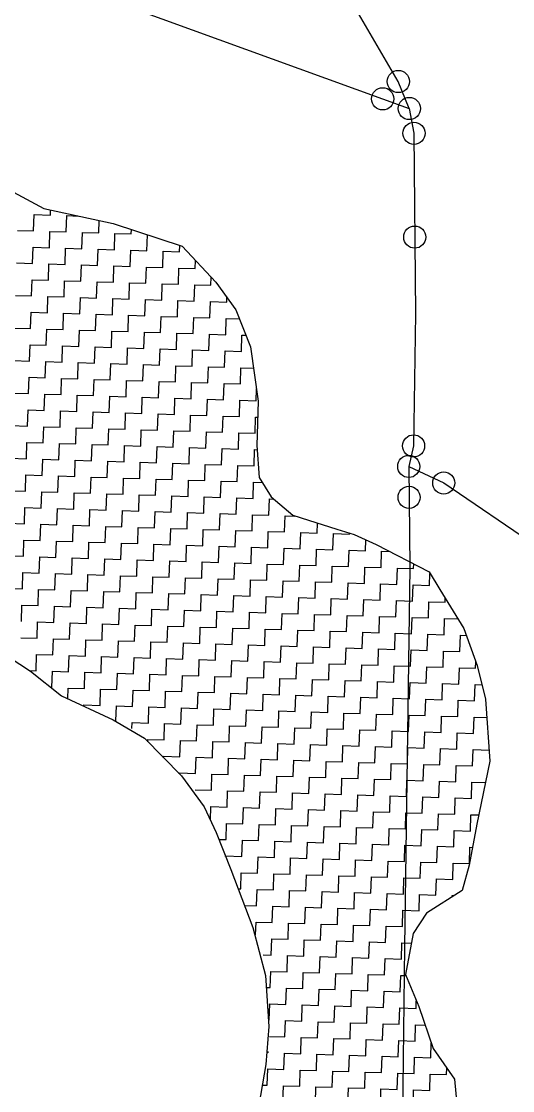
# Model space of a CAD drawing. Header units: metres. Extents: x 289133 to 292218, y 2093453 to 2100632.
# Drawn here: x 290655.3 to 290855.1, y 2095511.4 to 2095946 of the extents above; entities that cross this region are included whole.
import ezdxf

# ---------------------------------------------------------------- set-up
doc = ezdxf.new("R2010")
doc.units = ezdxf.units.M
doc.header["$MEASUREMENT"] = 0
doc.layers.add('POLY_HATCH', color=12, linetype='Continuous')
doc.layers.add('POLY_PARCEL', color=6, linetype='Continuous')

msp = doc.modelspace()

# ---------------------------------------------------------------- linework, layer by layer
for centre in [(290808.62, 2095921.58), (290802.28, 2095914.54), (290813.09, 2095910.61), (290814.98, 2095900.54), (290815.32, 2095858.33), (290814.84, 2095773.46), (290812.89, 2095765.1), (290827.12, 2095758.4), (290813.02, 2095752.54)]:
    msp.add_circle(centre, 4.51)
at = {"layer": 'POLY_HATCH'}
for p, q in [((290650.36, 2095877.5), (290664.34, 2095869.96)), ((290664.34, 2095869.96), (290692.57, 2095863.9)), ((290692.57, 2095863.9), (290720.7, 2095854.62)), ((290720.7, 2095854.62), (290734.45, 2095839.98)), ((290734.45, 2095839.98), (290742.5, 2095828.75)), ((290742.5, 2095828.75), (290748.49, 2095813.71)), ((290748.49, 2095813.71), (290751.67, 2095791.65)), ((290751.67, 2095791.65), (290751.1, 2095773.59)), ((290751.1, 2095773.59), (290751.98, 2095760.65)), ((290751.98, 2095760.65), (290756.9, 2095752.74)), ((290756.9, 2095752.74), (290765.71, 2095745.36)), ((290765.71, 2095745.36), (290772.11, 2095743.22)), ((290772.11, 2095743.22), (290783.62, 2095739.63)), ((290783.62, 2095739.63), (290790.66, 2095737.47)), ((290790.66, 2095737.47), (290799.57, 2095733.32)), ((290799.57, 2095733.32), (290821.19, 2095722.3)), ((290821.19, 2095722.3), (290825.49, 2095715.06)), ((290825.49, 2095715.06), (290835.33, 2095699.26)), ((290835.33, 2095699.26), (290840.67, 2095684.23)), ((290638.14, 2095695.47), (290659.03, 2095681.9)), ((290659.03, 2095681.9), (290671.64, 2095671.81)), ((290840.67, 2095684.23), (290844.11, 2095670.56)), ((290671.64, 2095671.81), (290692.65, 2095662.11)), ((290844.11, 2095670.56), (290845.9, 2095645.32)), ((290692.65, 2095662.11), (290705.33, 2095654.61)), ((290705.33, 2095654.61), (290720.36, 2095639.28)), ((290845.9, 2095645.32), (290840.57, 2095619.66)), ((290720.36, 2095639.28), (290729.65, 2095626.72)), ((290729.65, 2095626.72), (290734.49, 2095616.23)), ((290734.49, 2095616.23), (290740.48, 2095601.19)), ((290840.57, 2095619.66), (290837.46, 2095602.97)), ((290837.46, 2095602.97), (290834.56, 2095592.72)), ((290740.48, 2095601.19), (290749.43, 2095577.66)), ((290834.56, 2095592.72), (290820.05, 2095583.49)), ((290820.05, 2095583.49), (290814.63, 2095575.27)), ((290749.43, 2095577.66), (290754.62, 2095558.12)), ((290814.63, 2095575.27), (290811.52, 2095558.58)), ((290754.62, 2095558.12), (290755.91, 2095537.42)), ((290811.52, 2095558.58), (290816.92, 2095545.49)), ((290816.92, 2095545.49), (290822.85, 2095528.51)), ((290755.91, 2095537.42), (290754.78, 2095521.95)), ((290822.85, 2095528.51), (290831.5, 2095515.97)), ((290754.78, 2095521.95), (290750.84, 2095499.48)), ((290831.5, 2095515.97), (290832.95, 2095500.43))]:
    msp.add_line(p, q, dxfattribs=at)
at = {"layer": 'POLY_HATCH', "linetype": 'Continuous'}
for p, q in [((290667.08, 2095867.27), (290667.15, 2095869.36)), ((290660.26, 2095860.86), (290660.47, 2095867.48)), ((290660.47, 2095867.48), (290667.08, 2095867.27)), ((290673.49, 2095860.45), (290673.7, 2095867.06)), ((290673.7, 2095867.06), (290678.56, 2095866.91)), ((290686.72, 2095860.03), (290686.88, 2095865.12)), ((290653.64, 2095861.07), (290660.26, 2095860.86)), ((290666.67, 2095854.04), (290666.87, 2095860.65)), ((290666.87, 2095860.65), (290673.49, 2095860.45)), ((290679.9, 2095853.62), (290680.1, 2095860.24)), ((290680.1, 2095860.24), (290686.72, 2095860.03)), ((290693.13, 2095853.21), (290693.33, 2095859.82)), ((290693.33, 2095859.82), (290699.95, 2095859.61)), ((290699.95, 2095859.61), (290700.01, 2095861.45)), ((290706.36, 2095852.79), (290706.56, 2095859.29)), ((290719.59, 2095852.37), (290719.67, 2095854.96)), ((290659.84, 2095847.63), (290660.05, 2095854.25)), ((290660.05, 2095854.25), (290666.67, 2095854.04)), ((290673.07, 2095847.22), (290673.28, 2095853.83)), ((290673.28, 2095853.83), (290679.9, 2095853.62)), ((290686.3, 2095846.8), (290686.51, 2095853.42)), ((290686.51, 2095853.42), (290693.13, 2095853.21)), ((290699.53, 2095846.38), (290699.74, 2095853)), ((290699.74, 2095853), (290706.36, 2095852.79)), ((290712.76, 2095845.97), (290712.97, 2095852.58)), ((290712.97, 2095852.58), (290719.59, 2095852.37)), ((290653.23, 2095847.84), (290659.84, 2095847.63)), ((290666.25, 2095840.81), (290666.46, 2095847.42)), ((290666.46, 2095847.42), (290673.07, 2095847.22)), ((290679.48, 2095840.39), (290679.69, 2095847.01)), ((290679.69, 2095847.01), (290686.3, 2095846.8)), ((290692.71, 2095839.98), (290692.92, 2095846.59)), ((290692.92, 2095846.59), (290699.53, 2095846.38)), ((290705.94, 2095839.56), (290706.15, 2095846.18)), ((290706.15, 2095846.18), (290712.76, 2095845.97)), ((290725.99, 2095845.55), (290726.1, 2095848.88)), ((290719.17, 2095839.14), (290719.38, 2095845.76)), ((290719.38, 2095845.76), (290725.99, 2095845.55)), ((290732.4, 2095838.73), (290732.51, 2095842.06)), ((290659.43, 2095834.4), (290659.63, 2095841.02)), ((290659.63, 2095841.02), (290666.25, 2095840.81)), ((290672.66, 2095833.99), (290672.86, 2095840.6)), ((290672.86, 2095840.6), (290679.48, 2095840.39)), ((290685.89, 2095833.57), (290686.09, 2095840.18)), ((290686.09, 2095840.18), (290692.71, 2095839.98)), ((290699.12, 2095833.15), (290699.32, 2095839.77)), ((290699.32, 2095839.77), (290705.94, 2095839.56)), ((290712.35, 2095832.74), (290712.56, 2095839.35)), ((290712.56, 2095839.35), (290719.17, 2095839.14)), ((290725.58, 2095832.32), (290725.79, 2095838.94)), ((290725.79, 2095838.94), (290732.4, 2095838.73)), ((290652.81, 2095834.61), (290659.43, 2095834.4)), ((290665.83, 2095827.58), (290666.04, 2095834.19)), ((290666.04, 2095834.19), (290672.66, 2095833.99)), ((290679.06, 2095827.16), (290679.27, 2095833.78)), ((290679.27, 2095833.78), (290685.89, 2095833.57)), ((290692.29, 2095826.75), (290692.5, 2095833.36)), ((290692.5, 2095833.36), (290699.12, 2095833.15)), ((290738.81, 2095831.9), (290738.87, 2095833.82)), ((290705.52, 2095826.33), (290705.73, 2095832.95)), ((290705.73, 2095832.95), (290712.35, 2095832.74)), ((290718.75, 2095825.91), (290718.96, 2095832.53)), ((290718.96, 2095832.53), (290725.58, 2095832.32)), ((290731.98, 2095825.5), (290732.19, 2095832.11)), ((290732.19, 2095832.11), (290738.81, 2095831.9)), ((290659.01, 2095821.17), (290659.22, 2095827.79)), ((290659.22, 2095827.79), (290665.83, 2095827.58)), ((290672.24, 2095820.76), (290672.45, 2095827.37)), ((290672.45, 2095827.37), (290679.06, 2095827.16)), ((290685.47, 2095820.34), (290685.68, 2095826.95)), ((290685.68, 2095826.95), (290692.29, 2095826.75)), ((290698.7, 2095819.92), (290698.91, 2095826.54)), ((290698.91, 2095826.54), (290705.52, 2095826.33)), ((290711.93, 2095819.51), (290712.14, 2095826.12)), ((290712.14, 2095826.12), (290718.75, 2095825.91)), ((290725.16, 2095819.09), (290725.37, 2095825.71)), ((290725.37, 2095825.71), (290731.98, 2095825.5)), ((290738.39, 2095818.67), (290738.6, 2095825.29)), ((290738.6, 2095825.29), (290743.94, 2095825.12)), ((290652.39, 2095821.38), (290659.01, 2095821.17)), ((290665.42, 2095814.35), (290665.62, 2095820.96)), ((290665.62, 2095820.96), (290672.24, 2095820.76)), ((290678.65, 2095813.93), (290678.85, 2095820.55)), ((290678.85, 2095820.55), (290685.47, 2095820.34)), ((290691.88, 2095813.52), (290692.09, 2095820.13)), ((290692.09, 2095820.13), (290698.7, 2095819.92)), ((290705.11, 2095813.1), (290705.32, 2095819.71)), ((290705.32, 2095819.71), (290711.93, 2095819.51)), ((290718.34, 2095812.68), (290718.55, 2095819.3)), ((290718.55, 2095819.3), (290725.16, 2095819.09)), ((290731.57, 2095812.27), (290731.78, 2095818.88)), ((290731.78, 2095818.88), (290738.39, 2095818.67)), ((290744.8, 2095811.85), (290745.01, 2095818.47)), ((290745.01, 2095818.47), (290746.61, 2095818.42)), ((290658.59, 2095807.94), (290658.8, 2095814.56)), ((290658.8, 2095814.56), (290665.42, 2095814.35)), ((290671.82, 2095807.53), (290672.03, 2095814.14)), ((290672.03, 2095814.14), (290678.65, 2095813.93)), ((290685.05, 2095807.11), (290685.26, 2095813.72)), ((290685.26, 2095813.72), (290691.88, 2095813.52)), ((290698.28, 2095806.69), (290698.49, 2095813.31)), ((290698.49, 2095813.31), (290705.11, 2095813.1)), ((290711.51, 2095806.28), (290711.72, 2095812.89)), ((290711.72, 2095812.89), (290718.34, 2095812.68)), ((290724.74, 2095805.86), (290724.95, 2095812.48)), ((290724.95, 2095812.48), (290731.57, 2095812.27)), ((290737.97, 2095805.44), (290738.18, 2095812.06)), ((290738.18, 2095812.06), (290744.8, 2095811.85)), ((290651.98, 2095808.15), (290658.59, 2095807.94)), ((290665, 2095801.12), (290665.21, 2095807.73)), ((290665.21, 2095807.73), (290671.82, 2095807.53)), ((290678.23, 2095800.7), (290678.44, 2095807.32)), ((290678.44, 2095807.32), (290685.05, 2095807.11)), ((290691.46, 2095800.29), (290691.67, 2095806.9)), ((290691.67, 2095806.9), (290698.28, 2095806.69)), ((290704.69, 2095799.87), (290704.9, 2095806.48)), ((290704.9, 2095806.48), (290711.51, 2095806.28)), ((290717.92, 2095799.45), (290718.13, 2095806.07)), ((290718.13, 2095806.07), (290724.74, 2095805.86)), ((290731.15, 2095799.04), (290731.36, 2095805.65)), ((290731.36, 2095805.65), (290737.97, 2095805.44)), ((290744.38, 2095798.62), (290744.59, 2095805.24)), ((290744.59, 2095805.24), (290749.73, 2095805.07)), ((290658.18, 2095794.71), (290658.39, 2095801.33)), ((290658.39, 2095801.33), (290665, 2095801.12)), ((290671.41, 2095794.3), (290671.62, 2095800.91)), ((290671.62, 2095800.91), (290678.23, 2095800.7)), ((290684.64, 2095793.88), (290684.85, 2095800.49)), ((290684.85, 2095800.49), (290691.46, 2095800.29)), ((290697.87, 2095793.46), (290698.08, 2095800.08)), ((290698.08, 2095800.08), (290704.69, 2095799.87)), ((290711.1, 2095793.05), (290711.31, 2095799.66)), ((290711.31, 2095799.66), (290717.92, 2095799.45)), ((290724.33, 2095792.63), (290724.54, 2095799.25)), ((290724.54, 2095799.25), (290731.15, 2095799.04)), ((290737.56, 2095792.21), (290737.77, 2095798.83)), ((290737.77, 2095798.83), (290744.38, 2095798.62)), ((290651.56, 2095794.92), (290658.18, 2095794.71)), ((290664.58, 2095787.89), (290664.79, 2095794.5)), ((290664.79, 2095794.5), (290671.41, 2095794.3)), ((290677.81, 2095787.47), (290678.02, 2095794.09)), ((290678.02, 2095794.09), (290684.64, 2095793.88)), ((290750.79, 2095791.8), (290750.94, 2095796.68)), ((290691.04, 2095787.06), (290691.25, 2095793.67)), ((290691.25, 2095793.67), (290697.87, 2095793.46)), ((290704.27, 2095786.64), (290704.48, 2095793.25)), ((290704.48, 2095793.25), (290711.1, 2095793.05)), ((290717.51, 2095786.22), (290717.71, 2095792.84)), ((290717.71, 2095792.84), (290724.33, 2095792.63)), ((290730.74, 2095785.81), (290730.94, 2095792.42)), ((290730.94, 2095792.42), (290737.56, 2095792.21)), ((290743.97, 2095785.39), (290744.17, 2095792.01)), ((290744.17, 2095792.01), (290750.79, 2095791.8)), ((290657.76, 2095781.48), (290657.97, 2095788.1)), ((290657.97, 2095788.1), (290664.58, 2095787.89)), ((290670.99, 2095781.06), (290671.2, 2095787.68)), ((290671.2, 2095787.68), (290677.81, 2095787.47)), ((290684.22, 2095780.65), (290684.43, 2095787.26)), ((290684.43, 2095787.26), (290691.04, 2095787.06)), ((290697.45, 2095780.23), (290697.66, 2095786.85)), ((290697.66, 2095786.85), (290704.27, 2095786.64)), ((290710.68, 2095779.82), (290710.89, 2095786.43)), ((290710.89, 2095786.43), (290717.51, 2095786.22)), ((290723.91, 2095779.4), (290724.12, 2095786.01)), ((290724.12, 2095786.01), (290730.74, 2095785.81)), ((290737.14, 2095778.98), (290737.35, 2095785.6)), ((290737.35, 2095785.6), (290743.97, 2095785.39)), ((290651.15, 2095781.69), (290657.76, 2095781.48)), ((290664.17, 2095774.66), (290664.38, 2095781.27)), ((290664.38, 2095781.27), (290670.99, 2095781.06)), ((290677.4, 2095774.24), (290677.61, 2095780.86)), ((290677.61, 2095780.86), (290684.22, 2095780.65)), ((290750.37, 2095778.57), (290750.58, 2095785.18)), ((290750.58, 2095785.18), (290751.46, 2095785.15)), ((290690.63, 2095773.83), (290690.84, 2095780.44)), ((290690.84, 2095780.44), (290697.45, 2095780.23)), ((290703.86, 2095773.41), (290704.07, 2095780.02)), ((290704.07, 2095780.02), (290710.68, 2095779.82)), ((290717.09, 2095772.99), (290717.3, 2095779.61)), ((290717.3, 2095779.61), (290723.91, 2095779.4)), ((290730.32, 2095772.58), (290730.53, 2095779.19)), ((290730.53, 2095779.19), (290737.14, 2095778.98)), ((290743.55, 2095772.16), (290743.76, 2095778.78)), ((290743.76, 2095778.78), (290750.37, 2095778.57)), ((290657.34, 2095768.25), (290657.55, 2095774.87)), ((290657.55, 2095774.87), (290664.17, 2095774.66)), ((290670.57, 2095767.83), (290670.78, 2095774.45)), ((290670.78, 2095774.45), (290677.4, 2095774.24)), ((290683.8, 2095767.42), (290684.01, 2095774.03)), ((290684.01, 2095774.03), (290690.63, 2095773.83)), ((290697.04, 2095767), (290697.24, 2095773.62)), ((290697.24, 2095773.62), (290703.86, 2095773.41)), ((290710.27, 2095766.59), (290710.47, 2095773.2)), ((290710.47, 2095773.2), (290717.09, 2095772.99)), ((290723.5, 2095766.17), (290723.7, 2095772.78)), ((290723.7, 2095772.78), (290730.32, 2095772.58)), ((290736.73, 2095765.75), (290736.93, 2095772.37)), ((290736.93, 2095772.37), (290743.55, 2095772.16)), ((290650.73, 2095768.46), (290657.34, 2095768.25)), ((290663.75, 2095761.43), (290663.96, 2095768.04)), ((290663.96, 2095768.04), (290670.57, 2095767.83)), ((290749.96, 2095765.34), (290750.16, 2095771.95)), ((290750.16, 2095771.95), (290751.21, 2095771.92)), ((290676.98, 2095761.01), (290677.19, 2095767.63)), ((290677.19, 2095767.63), (290683.8, 2095767.42)), ((290690.21, 2095760.59), (290690.42, 2095767.21)), ((290690.42, 2095767.21), (290697.04, 2095767)), ((290703.44, 2095760.18), (290703.65, 2095766.79)), ((290703.65, 2095766.79), (290710.27, 2095766.59)), ((290716.67, 2095759.76), (290716.88, 2095766.38)), ((290716.88, 2095766.38), (290723.5, 2095766.17)), ((290729.9, 2095759.35), (290730.11, 2095765.96)), ((290730.11, 2095765.96), (290736.73, 2095765.75)), ((290743.13, 2095758.93), (290743.34, 2095765.54)), ((290743.34, 2095765.54), (290749.96, 2095765.34)), ((290656.93, 2095755.02), (290657.14, 2095761.64)), ((290657.14, 2095761.64), (290663.75, 2095761.43)), ((290670.16, 2095754.6), (290670.37, 2095761.22)), ((290670.37, 2095761.22), (290676.98, 2095761.01)), ((290683.39, 2095754.19), (290683.6, 2095760.8)), ((290683.6, 2095760.8), (290690.21, 2095760.59)), ((290696.62, 2095753.77), (290696.83, 2095760.39)), ((290696.83, 2095760.39), (290703.44, 2095760.18)), ((290709.85, 2095753.36), (290710.06, 2095759.97)), ((290710.06, 2095759.97), (290716.67, 2095759.76)), ((290723.08, 2095752.94), (290723.29, 2095759.55)), ((290723.29, 2095759.55), (290729.9, 2095759.35)), ((290736.31, 2095752.52), (290736.52, 2095759.14)), ((290736.52, 2095759.14), (290743.13, 2095758.93)), ((290650.31, 2095755.23), (290656.93, 2095755.02)), ((290663.34, 2095748.2), (290663.54, 2095754.81)), ((290663.54, 2095754.81), (290670.16, 2095754.6)), ((290749.54, 2095752.11), (290749.75, 2095758.72)), ((290749.75, 2095758.72), (290753.25, 2095758.61)), ((290676.57, 2095747.78), (290676.77, 2095754.4)), ((290676.77, 2095754.4), (290683.39, 2095754.19)), ((290689.8, 2095747.36), (290690, 2095753.98)), ((290690, 2095753.98), (290696.62, 2095753.77)), ((290703.03, 2095746.95), (290703.23, 2095753.56)), ((290703.23, 2095753.56), (290709.85, 2095753.36)), ((290716.26, 2095746.53), (290716.46, 2095753.15)), ((290716.46, 2095753.15), (290723.08, 2095752.94)), ((290729.49, 2095746.12), (290729.69, 2095752.73)), ((290729.69, 2095752.73), (290736.31, 2095752.52)), ((290742.72, 2095745.7), (290742.93, 2095752.31)), ((290742.93, 2095752.31), (290749.54, 2095752.11)), ((290755.95, 2095745.28), (290756.16, 2095751.9)), ((290756.16, 2095751.9), (290757.45, 2095751.86)), ((290656.51, 2095741.79), (290656.72, 2095748.41)), ((290656.72, 2095748.41), (290663.34, 2095748.2)), ((290669.74, 2095741.37), (290669.95, 2095747.99)), ((290669.95, 2095747.99), (290676.57, 2095747.78)), ((290682.97, 2095740.96), (290683.18, 2095747.57)), ((290683.18, 2095747.57), (290689.8, 2095747.36)), ((290696.2, 2095740.54), (290696.41, 2095747.16)), ((290696.41, 2095747.16), (290703.03, 2095746.95)), ((290709.43, 2095740.13), (290709.64, 2095746.74)), ((290709.64, 2095746.74), (290716.26, 2095746.53)), ((290722.66, 2095739.71), (290722.87, 2095746.32)), ((290722.87, 2095746.32), (290729.49, 2095746.12)), ((290649.9, 2095742), (290656.51, 2095741.79)), ((290735.89, 2095739.29), (290736.1, 2095745.91)), ((290736.1, 2095745.91), (290742.72, 2095745.7)), ((290749.12, 2095738.88), (290749.33, 2095745.49)), ((290749.33, 2095745.49), (290755.95, 2095745.28)), ((290762.35, 2095738.46), (290762.56, 2095745.08)), ((290762.56, 2095745.08), (290766.57, 2095744.95)), ((290775.58, 2095738.04), (290775.71, 2095742.1)), ((290662.92, 2095734.97), (290663.13, 2095741.58)), ((290663.13, 2095741.58), (290669.74, 2095741.37)), ((290676.15, 2095734.55), (290676.36, 2095741.17)), ((290676.36, 2095741.17), (290682.97, 2095740.96)), ((290689.38, 2095734.13), (290689.59, 2095740.75)), ((290689.59, 2095740.75), (290696.2, 2095740.54)), ((290702.61, 2095733.72), (290702.82, 2095740.33)), ((290702.82, 2095740.33), (290709.43, 2095740.13)), ((290715.84, 2095733.3), (290716.05, 2095739.92)), ((290716.05, 2095739.92), (290722.66, 2095739.71)), ((290729.07, 2095732.89), (290729.28, 2095739.5)), ((290729.28, 2095739.5), (290735.89, 2095739.29)), ((290742.3, 2095732.47), (290742.51, 2095739.08)), ((290742.51, 2095739.08), (290749.12, 2095738.88)), ((290755.53, 2095732.05), (290755.74, 2095738.67)), ((290755.74, 2095738.67), (290762.35, 2095738.46)), ((290768.76, 2095731.64), (290768.97, 2095738.25)), ((290768.97, 2095738.25), (290775.58, 2095738.04)), ((290781.99, 2095731.22), (290782.2, 2095737.84)), ((290782.2, 2095737.84), (290788.81, 2095737.63)), ((290788.81, 2095737.63), (290788.83, 2095738.01)), ((290656.1, 2095728.56), (290656.3, 2095735.17)), ((290656.3, 2095735.17), (290662.92, 2095734.97)), ((290669.33, 2095728.14), (290669.53, 2095734.76)), ((290669.53, 2095734.76), (290676.15, 2095734.55)), ((290682.56, 2095727.73), (290682.76, 2095734.34)), ((290682.76, 2095734.34), (290689.38, 2095734.13)), ((290695.79, 2095727.31), (290695.99, 2095733.93)), ((290695.99, 2095733.93), (290702.61, 2095733.72)), ((290709.02, 2095726.89), (290709.22, 2095733.51)), ((290709.22, 2095733.51), (290715.84, 2095733.3)), ((290722.25, 2095726.48), (290722.46, 2095733.09)), ((290722.46, 2095733.09), (290729.07, 2095732.89)), ((290795.22, 2095730.8), (290795.36, 2095735.28)), ((290649.48, 2095728.77), (290656.1, 2095728.56)), ((290735.48, 2095726.06), (290735.69, 2095732.68)), ((290735.69, 2095732.68), (290742.3, 2095732.47)), ((290748.71, 2095725.65), (290748.92, 2095732.26)), ((290748.92, 2095732.26), (290755.53, 2095732.05)), ((290761.94, 2095725.23), (290762.15, 2095731.84)), ((290762.15, 2095731.84), (290768.76, 2095731.64)), ((290775.17, 2095724.81), (290775.38, 2095731.43)), ((290775.38, 2095731.43), (290781.99, 2095731.22)), ((290788.4, 2095724.4), (290788.61, 2095731.01)), ((290788.61, 2095731.01), (290795.22, 2095730.8)), ((290801.63, 2095723.98), (290801.84, 2095730.6)), ((290801.84, 2095730.6), (290805.12, 2095730.49)), ((290662.5, 2095721.74), (290662.71, 2095728.35)), ((290662.71, 2095728.35), (290669.33, 2095728.14)), ((290675.73, 2095721.32), (290675.94, 2095727.94)), ((290675.94, 2095727.94), (290682.56, 2095727.73)), ((290688.96, 2095720.9), (290689.17, 2095727.52)), ((290689.17, 2095727.52), (290695.79, 2095727.31)), ((290702.19, 2095720.49), (290702.4, 2095727.1)), ((290702.4, 2095727.1), (290709.02, 2095726.89)), ((290715.42, 2095720.07), (290715.63, 2095726.69)), ((290715.63, 2095726.69), (290722.25, 2095726.48)), ((290728.65, 2095719.66), (290728.86, 2095726.27)), ((290728.86, 2095726.27), (290735.48, 2095726.06)), ((290741.88, 2095719.24), (290742.09, 2095725.85)), ((290742.09, 2095725.85), (290748.71, 2095725.65)), ((290755.11, 2095718.82), (290755.32, 2095725.44)), ((290755.32, 2095725.44), (290761.94, 2095725.23)), ((290768.35, 2095718.41), (290768.55, 2095725.02)), ((290768.55, 2095725.02), (290775.17, 2095724.81)), ((290781.58, 2095717.99), (290781.78, 2095724.61)), ((290781.78, 2095724.61), (290788.4, 2095724.4)), ((290814.86, 2095723.56), (290814.92, 2095725.5)), ((290655.68, 2095715.33), (290655.89, 2095721.94)), ((290655.89, 2095721.94), (290662.5, 2095721.74)), ((290668.91, 2095714.91), (290669.12, 2095721.53)), ((290669.12, 2095721.53), (290675.73, 2095721.32)), ((290682.14, 2095714.5), (290682.35, 2095721.11)), ((290682.35, 2095721.11), (290688.96, 2095720.9)), ((290695.37, 2095714.08), (290695.58, 2095720.7)), ((290695.58, 2095720.7), (290702.19, 2095720.49)), ((290708.6, 2095713.66), (290708.81, 2095720.28)), ((290708.81, 2095720.28), (290715.42, 2095720.07)), ((290794.81, 2095717.57), (290795.01, 2095724.19)), ((290795.01, 2095724.19), (290801.63, 2095723.98)), ((290808.04, 2095717.16), (290808.24, 2095723.77)), ((290808.24, 2095723.77), (290814.86, 2095723.56)), ((290821.27, 2095716.74), (290821.42, 2095721.6)), ((290721.83, 2095713.25), (290722.04, 2095719.86)), ((290722.04, 2095719.86), (290728.65, 2095719.66)), ((290735.06, 2095712.83), (290735.27, 2095719.45)), ((290735.27, 2095719.45), (290741.88, 2095719.24)), ((290748.29, 2095712.42), (290748.5, 2095719.03)), ((290748.5, 2095719.03), (290755.11, 2095718.82)), ((290761.52, 2095712), (290761.73, 2095718.61)), ((290761.73, 2095718.61), (290768.35, 2095718.41)), ((290774.75, 2095711.58), (290774.96, 2095718.2)), ((290774.96, 2095718.2), (290781.58, 2095717.99)), ((290787.98, 2095711.17), (290788.19, 2095717.78)), ((290788.19, 2095717.78), (290794.81, 2095717.57)), ((290801.21, 2095710.75), (290801.42, 2095717.37)), ((290801.42, 2095717.37), (290808.04, 2095717.16)), ((290814.44, 2095710.33), (290814.65, 2095716.95)), ((290814.65, 2095716.95), (290821.27, 2095716.74)), ((290649.06, 2095715.54), (290655.68, 2095715.33)), ((290662.09, 2095708.51), (290662.29, 2095715.12)), ((290662.29, 2095715.12), (290668.91, 2095714.91)), ((290675.32, 2095708.09), (290675.52, 2095714.71)), ((290675.52, 2095714.71), (290682.14, 2095714.5)), ((290688.55, 2095707.67), (290688.76, 2095714.29)), ((290688.76, 2095714.29), (290695.37, 2095714.08)), ((290701.78, 2095707.26), (290701.99, 2095713.87)), ((290701.99, 2095713.87), (290708.6, 2095713.66)), ((290715.01, 2095706.84), (290715.22, 2095713.46)), ((290715.22, 2095713.46), (290721.83, 2095713.25)), ((290728.24, 2095706.42), (290728.45, 2095713.04)), ((290728.45, 2095713.04), (290735.06, 2095712.83)), ((290741.47, 2095706.01), (290741.68, 2095712.62)), ((290741.68, 2095712.62), (290748.29, 2095712.42)), ((290754.7, 2095705.59), (290754.91, 2095712.21)), ((290754.91, 2095712.21), (290761.52, 2095712)), ((290767.93, 2095705.18), (290768.14, 2095711.79)), ((290768.14, 2095711.79), (290774.75, 2095711.58)), ((290781.16, 2095704.76), (290781.37, 2095711.37)), ((290781.37, 2095711.37), (290787.98, 2095711.17)), ((290827.67, 2095709.92), (290827.72, 2095711.47)), ((290655.26, 2095702.1), (290655.47, 2095708.71)), ((290655.47, 2095708.71), (290662.09, 2095708.51)), ((290668.49, 2095701.68), (290668.7, 2095708.3)), ((290668.7, 2095708.3), (290675.32, 2095708.09)), ((290681.72, 2095701.27), (290681.93, 2095707.88)), ((290681.93, 2095707.88), (290688.55, 2095707.67)), ((290694.95, 2095700.85), (290695.16, 2095707.47)), ((290695.16, 2095707.47), (290701.78, 2095707.26)), ((290708.18, 2095700.43), (290708.39, 2095707.05)), ((290708.39, 2095707.05), (290715.01, 2095706.84)), ((290794.39, 2095704.34), (290794.6, 2095710.96)), ((290794.6, 2095710.96), (290801.21, 2095710.75)), ((290807.62, 2095703.93), (290807.83, 2095710.54)), ((290807.83, 2095710.54), (290814.44, 2095710.33)), ((290820.85, 2095703.51), (290821.06, 2095710.13)), ((290821.06, 2095710.13), (290827.67, 2095709.92)), ((290721.41, 2095700.02), (290721.62, 2095706.63)), ((290721.62, 2095706.63), (290728.24, 2095706.42)), ((290734.64, 2095699.6), (290734.85, 2095706.22)), ((290734.85, 2095706.22), (290741.47, 2095706.01)), ((290747.88, 2095699.19), (290748.08, 2095705.8)), ((290748.08, 2095705.8), (290754.7, 2095705.59)), ((290761.11, 2095698.77), (290761.31, 2095705.38)), ((290761.31, 2095705.38), (290767.93, 2095705.18)), ((290774.34, 2095698.35), (290774.54, 2095704.97)), ((290774.54, 2095704.97), (290781.16, 2095704.76)), ((290787.57, 2095697.94), (290787.77, 2095704.55)), ((290787.77, 2095704.55), (290794.39, 2095704.34)), ((290800.8, 2095697.52), (290801, 2095704.14)), ((290801, 2095704.14), (290807.62, 2095703.93)), ((290814.03, 2095697.1), (290814.23, 2095703.72)), ((290814.23, 2095703.72), (290820.85, 2095703.51)), ((290827.26, 2095696.69), (290827.47, 2095703.3)), ((290827.47, 2095703.3), (290832.91, 2095703.13)), ((290661.67, 2095695.28), (290661.88, 2095701.89)), ((290661.88, 2095701.89), (290668.49, 2095701.68)), ((290674.9, 2095694.86), (290675.11, 2095701.47)), ((290675.11, 2095701.47), (290681.72, 2095701.27)), ((290688.13, 2095694.44), (290688.34, 2095701.06)), ((290688.34, 2095701.06), (290694.95, 2095700.85)), ((290701.36, 2095694.03), (290701.57, 2095700.64)), ((290701.57, 2095700.64), (290708.18, 2095700.43)), ((290714.59, 2095693.61), (290714.8, 2095700.23)), ((290714.8, 2095700.23), (290721.41, 2095700.02)), ((290727.82, 2095693.19), (290728.03, 2095699.81)), ((290728.03, 2095699.81), (290734.64, 2095699.6)), ((290741.05, 2095692.78), (290741.26, 2095699.39)), ((290741.26, 2095699.39), (290747.88, 2095699.19)), ((290754.28, 2095692.36), (290754.49, 2095698.98)), ((290754.49, 2095698.98), (290761.11, 2095698.77)), ((290767.51, 2095691.95), (290767.72, 2095698.56)), ((290767.72, 2095698.56), (290774.34, 2095698.35)), ((290655.05, 2095695.48), (290661.67, 2095695.28)), ((290668.08, 2095688.45), (290668.29, 2095695.07)), ((290668.29, 2095695.07), (290674.9, 2095694.86)), ((290681.31, 2095688.04), (290681.52, 2095694.65)), ((290681.52, 2095694.65), (290688.13, 2095694.44)), ((290694.54, 2095687.62), (290694.75, 2095694.24)), ((290694.75, 2095694.24), (290701.36, 2095694.03)), ((290780.74, 2095691.53), (290780.95, 2095698.14)), ((290780.95, 2095698.14), (290787.57, 2095697.94)), ((290793.97, 2095691.11), (290794.18, 2095697.73)), ((290794.18, 2095697.73), (290800.8, 2095697.52)), ((290807.2, 2095690.7), (290807.41, 2095697.31)), ((290807.41, 2095697.31), (290814.03, 2095697.1)), ((290820.43, 2095690.28), (290820.64, 2095696.9)), ((290820.64, 2095696.9), (290827.26, 2095696.69)), ((290833.66, 2095689.86), (290833.87, 2095696.48)), ((290833.87, 2095696.48), (290836.34, 2095696.4)), ((290707.77, 2095687.2), (290707.98, 2095693.82)), ((290707.98, 2095693.82), (290714.59, 2095693.61)), ((290721, 2095686.79), (290721.21, 2095693.4)), ((290721.21, 2095693.4), (290727.82, 2095693.19)), ((290734.23, 2095686.37), (290734.44, 2095692.99)), ((290734.44, 2095692.99), (290741.05, 2095692.78)), ((290747.46, 2095685.96), (290747.67, 2095692.57)), ((290747.67, 2095692.57), (290754.28, 2095692.36)), ((290760.69, 2095685.54), (290760.9, 2095692.15)), ((290760.9, 2095692.15), (290767.51, 2095691.95)), ((290773.92, 2095685.12), (290774.13, 2095691.74)), ((290774.13, 2095691.74), (290780.74, 2095691.53)), ((290787.15, 2095684.71), (290787.36, 2095691.32)), ((290787.36, 2095691.32), (290793.97, 2095691.11)), ((290800.38, 2095684.29), (290800.59, 2095690.91)), ((290800.59, 2095690.91), (290807.2, 2095690.7)), ((290813.61, 2095683.87), (290813.82, 2095690.49)), ((290813.82, 2095690.49), (290820.43, 2095690.28)), ((290826.84, 2095683.46), (290827.05, 2095690.07)), ((290827.05, 2095690.07), (290833.66, 2095689.86)), ((290661.25, 2095682.05), (290661.46, 2095688.66)), ((290661.46, 2095688.66), (290668.08, 2095688.45)), ((290674.48, 2095681.63), (290674.69, 2095688.24)), ((290674.69, 2095688.24), (290681.31, 2095688.04)), ((290687.71, 2095681.21), (290687.92, 2095687.83)), ((290687.92, 2095687.83), (290694.54, 2095687.62)), ((290700.94, 2095680.8), (290701.15, 2095687.41)), ((290701.15, 2095687.41), (290707.77, 2095687.2)), ((290714.18, 2095680.38), (290714.38, 2095687)), ((290714.38, 2095687), (290721, 2095686.79)), ((290727.41, 2095679.96), (290727.61, 2095686.58)), ((290727.61, 2095686.58), (290734.23, 2095686.37)), ((290740.64, 2095679.55), (290740.84, 2095686.16)), ((290740.84, 2095686.16), (290747.46, 2095685.96)), ((290753.87, 2095679.13), (290754.07, 2095685.75)), ((290754.07, 2095685.75), (290760.69, 2095685.54)), ((290767.1, 2095678.72), (290767.3, 2095685.33)), ((290767.3, 2095685.33), (290773.92, 2095685.12)), ((290840.07, 2095683.04), (290840.15, 2095685.68)), ((290658.68, 2095682.13), (290661.25, 2095682.05)), ((290667.66, 2095675.22), (290667.87, 2095681.84)), ((290667.87, 2095681.84), (290674.48, 2095681.63)), ((290680.89, 2095674.81), (290681.1, 2095681.42)), ((290681.1, 2095681.42), (290687.71, 2095681.21)), ((290694.12, 2095674.39), (290694.33, 2095681)), ((290694.33, 2095681), (290700.94, 2095680.8)), ((290780.33, 2095678.3), (290780.53, 2095684.91)), ((290780.53, 2095684.91), (290787.15, 2095684.71)), ((290793.56, 2095677.88), (290793.76, 2095684.5)), ((290793.76, 2095684.5), (290800.38, 2095684.29)), ((290806.79, 2095677.47), (290807, 2095684.08)), ((290807, 2095684.08), (290813.61, 2095683.87)), ((290820.02, 2095677.05), (290820.23, 2095683.67)), ((290820.23, 2095683.67), (290826.84, 2095683.46)), ((290833.25, 2095676.63), (290833.46, 2095683.25)), ((290833.46, 2095683.25), (290840.07, 2095683.04)), ((290707.35, 2095673.97), (290707.56, 2095680.59)), ((290707.56, 2095680.59), (290714.18, 2095680.38)), ((290720.58, 2095673.56), (290720.79, 2095680.17)), ((290720.79, 2095680.17), (290727.41, 2095679.96)), ((290733.81, 2095673.14), (290734.02, 2095679.76)), ((290734.02, 2095679.76), (290740.64, 2095679.55)), ((290747.04, 2095672.72), (290747.25, 2095679.34)), ((290747.25, 2095679.34), (290753.87, 2095679.13)), ((290760.27, 2095672.31), (290760.48, 2095678.92)), ((290760.48, 2095678.92), (290767.1, 2095678.72)), ((290773.5, 2095671.89), (290773.71, 2095678.51)), ((290773.71, 2095678.51), (290780.33, 2095678.3)), ((290786.73, 2095671.48), (290786.94, 2095678.09)), ((290786.94, 2095678.09), (290793.56, 2095677.88)), ((290799.96, 2095671.06), (290800.17, 2095677.67)), ((290800.17, 2095677.67), (290806.79, 2095677.47)), ((290813.19, 2095670.64), (290813.4, 2095677.26)), ((290813.4, 2095677.26), (290820.02, 2095677.05)), ((290826.42, 2095670.23), (290826.63, 2095676.84)), ((290826.63, 2095676.84), (290833.25, 2095676.63)), ((290667.36, 2095675.23), (290667.66, 2095675.22)), ((290674.14, 2095670.66), (290674.28, 2095675.01)), ((290674.28, 2095675.01), (290680.89, 2095674.81)), ((290687.3, 2095667.98), (290687.51, 2095674.6)), ((290687.51, 2095674.6), (290694.12, 2095674.39)), ((290700.53, 2095667.57), (290700.74, 2095674.18)), ((290700.74, 2095674.18), (290707.35, 2095673.97)), ((290713.76, 2095667.15), (290713.97, 2095673.77)), ((290713.97, 2095673.77), (290720.58, 2095673.56)), ((290726.99, 2095666.73), (290727.2, 2095673.35)), ((290727.2, 2095673.35), (290733.81, 2095673.14)), ((290740.22, 2095666.32), (290740.43, 2095672.93)), ((290740.43, 2095672.93), (290747.04, 2095672.72)), ((290753.45, 2095665.9), (290753.66, 2095672.52)), ((290753.66, 2095672.52), (290760.27, 2095672.31)), ((290839.65, 2095669.81), (290839.86, 2095676.43)), ((290839.86, 2095676.43), (290842.66, 2095676.34)), ((290680.67, 2095667.64), (290680.68, 2095668.19)), ((290680.68, 2095668.19), (290687.3, 2095667.98)), ((290766.68, 2095665.49), (290766.89, 2095672.1)), ((290766.89, 2095672.1), (290773.5, 2095671.89)), ((290779.91, 2095665.07), (290780.12, 2095671.68)), ((290780.12, 2095671.68), (290786.73, 2095671.48)), ((290793.14, 2095664.65), (290793.35, 2095671.27)), ((290793.35, 2095671.27), (290799.96, 2095671.06)), ((290806.37, 2095664.24), (290806.58, 2095670.85)), ((290806.58, 2095670.85), (290813.19, 2095670.64)), ((290819.6, 2095663.82), (290819.81, 2095670.44)), ((290819.81, 2095670.44), (290826.42, 2095670.23)), ((290832.83, 2095663.4), (290833.04, 2095670.02)), ((290833.04, 2095670.02), (290839.65, 2095669.81)), ((290693.72, 2095661.62), (290693.91, 2095667.77)), ((290693.91, 2095667.77), (290700.53, 2095667.57)), ((290706.94, 2095660.74), (290707.14, 2095667.36)), ((290707.14, 2095667.36), (290713.76, 2095667.15)), ((290720.17, 2095660.33), (290720.37, 2095666.94)), ((290720.37, 2095666.94), (290726.99, 2095666.73)), ((290733.4, 2095659.91), (290733.6, 2095666.53)), ((290733.6, 2095666.53), (290740.22, 2095666.32)), ((290746.63, 2095659.49), (290746.83, 2095666.11)), ((290746.83, 2095666.11), (290753.45, 2095665.9)), ((290759.86, 2095659.08), (290760.06, 2095665.69)), ((290760.06, 2095665.69), (290766.68, 2095665.49)), ((290773.09, 2095658.66), (290773.3, 2095665.28)), ((290773.3, 2095665.28), (290779.91, 2095665.07)), ((290786.32, 2095658.25), (290786.53, 2095664.86)), ((290786.53, 2095664.86), (290793.14, 2095664.65)), ((290799.55, 2095657.83), (290799.76, 2095664.44)), ((290799.76, 2095664.44), (290806.37, 2095664.24)), ((290812.78, 2095657.41), (290812.99, 2095664.03)), ((290812.99, 2095664.03), (290819.6, 2095663.82)), ((290826.01, 2095657), (290826.22, 2095663.61)), ((290826.22, 2095663.61), (290832.83, 2095663.4)), ((290700.25, 2095658.6), (290700.32, 2095660.95)), ((290700.32, 2095660.95), (290706.94, 2095660.74)), ((290713.34, 2095653.92), (290713.55, 2095660.54)), ((290713.55, 2095660.54), (290720.17, 2095660.33)), ((290726.57, 2095653.5), (290726.78, 2095660.12)), ((290726.78, 2095660.12), (290733.4, 2095659.91)), ((290739.8, 2095653.09), (290740.01, 2095659.7)), ((290740.01, 2095659.7), (290746.63, 2095659.49)), ((290753.03, 2095652.67), (290753.24, 2095659.29)), ((290753.24, 2095659.29), (290759.86, 2095659.08)), ((290839.24, 2095656.58), (290839.45, 2095663.2)), ((290839.45, 2095663.2), (290844.65, 2095663.03)), ((290766.26, 2095652.25), (290766.47, 2095658.87)), ((290766.47, 2095658.87), (290773.09, 2095658.66)), ((290779.49, 2095651.84), (290779.7, 2095658.45)), ((290779.7, 2095658.45), (290786.32, 2095658.25)), ((290792.72, 2095651.42), (290792.93, 2095658.04)), ((290792.93, 2095658.04), (290799.55, 2095657.83)), ((290805.95, 2095651.01), (290806.16, 2095657.62)), ((290806.16, 2095657.62), (290812.78, 2095657.41)), ((290819.18, 2095650.59), (290819.39, 2095657.2)), ((290819.39, 2095657.2), (290826.01, 2095657)), ((290832.42, 2095650.17), (290832.62, 2095656.79)), ((290832.62, 2095656.79), (290839.24, 2095656.58)), ((290706.7, 2095653.21), (290706.73, 2095654.13)), ((290706.73, 2095654.13), (290713.34, 2095653.92)), ((290719.75, 2095647.1), (290719.96, 2095653.71)), ((290719.96, 2095653.71), (290726.57, 2095653.5)), ((290732.98, 2095646.68), (290733.19, 2095653.3)), ((290733.19, 2095653.3), (290739.8, 2095653.09)), ((290746.21, 2095646.26), (290746.42, 2095652.88)), ((290746.42, 2095652.88), (290753.03, 2095652.67)), ((290759.44, 2095645.85), (290759.65, 2095652.46)), ((290759.65, 2095652.46), (290766.26, 2095652.25)), ((290772.67, 2095645.43), (290772.88, 2095652.05)), ((290772.88, 2095652.05), (290779.49, 2095651.84)), ((290785.9, 2095645.02), (290786.11, 2095651.63)), ((290786.11, 2095651.63), (290792.72, 2095651.42)), ((290799.13, 2095644.6), (290799.34, 2095651.21)), ((290799.34, 2095651.21), (290805.95, 2095651.01)), ((290812.36, 2095644.18), (290812.57, 2095650.8)), ((290812.57, 2095650.8), (290819.18, 2095650.59)), ((290713.11, 2095646.67), (290713.13, 2095647.3)), ((290713.13, 2095647.3), (290719.75, 2095647.1)), ((290726.16, 2095640.27), (290726.36, 2095646.89)), ((290726.36, 2095646.89), (290732.98, 2095646.68)), ((290739.39, 2095639.86), (290739.59, 2095646.47)), ((290739.59, 2095646.47), (290746.21, 2095646.26)), ((290825.59, 2095643.77), (290825.8, 2095650.38)), ((290825.8, 2095650.38), (290832.42, 2095650.17)), ((290838.82, 2095643.35), (290839.03, 2095649.97)), ((290839.03, 2095649.97), (290845.59, 2095649.76)), ((290752.62, 2095639.44), (290752.83, 2095646.06)), ((290752.83, 2095646.06), (290759.44, 2095645.85)), ((290765.85, 2095639.02), (290766.06, 2095645.64)), ((290766.06, 2095645.64), (290772.67, 2095645.43)), ((290779.08, 2095638.61), (290779.29, 2095645.22)), ((290779.29, 2095645.22), (290785.9, 2095645.02)), ((290792.31, 2095638.19), (290792.52, 2095644.81)), ((290792.52, 2095644.81), (290799.13, 2095644.6)), ((290805.54, 2095637.78), (290805.75, 2095644.39)), ((290805.75, 2095644.39), (290812.36, 2095644.18)), ((290818.77, 2095637.36), (290818.98, 2095643.97)), ((290818.98, 2095643.97), (290825.59, 2095643.77)), ((290832, 2095636.94), (290832.21, 2095643.56)), ((290832.21, 2095643.56), (290838.82, 2095643.35)), ((290845.44, 2095643.14), (290845.45, 2095643.14)), ((290845.44, 2095643.07), (290845.44, 2095643.14)), ((290719.53, 2095640.12), (290719.54, 2095640.48)), ((290719.54, 2095640.48), (290726.16, 2095640.27)), ((290732.56, 2095633.45), (290732.77, 2095640.07)), ((290732.77, 2095640.07), (290739.39, 2095639.86)), ((290745.79, 2095633.03), (290746, 2095639.65)), ((290746, 2095639.65), (290752.62, 2095639.44)), ((290759.02, 2095632.62), (290759.23, 2095639.23)), ((290759.23, 2095639.23), (290765.85, 2095639.02)), ((290772.25, 2095632.2), (290772.46, 2095638.82)), ((290772.46, 2095638.82), (290779.08, 2095638.61)), ((290785.48, 2095631.79), (290785.69, 2095638.4)), ((290785.69, 2095638.4), (290792.31, 2095638.19)), ((290798.72, 2095631.37), (290798.92, 2095637.98)), ((290798.92, 2095637.98), (290805.54, 2095637.78)), ((290811.95, 2095630.95), (290812.15, 2095637.57)), ((290812.15, 2095637.57), (290818.77, 2095637.36)), ((290725.95, 2095633.66), (290732.56, 2095633.45)), ((290725.95, 2095633.58), (290725.95, 2095633.66)), ((290738.97, 2095626.63), (290739.18, 2095633.24)), ((290739.18, 2095633.24), (290745.79, 2095633.03)), ((290825.18, 2095630.54), (290825.38, 2095637.15)), ((290825.38, 2095637.15), (290832, 2095636.94)), ((290838.41, 2095630.12), (290838.61, 2095636.74)), ((290838.61, 2095636.74), (290844.08, 2095636.56)), ((290752.2, 2095626.21), (290752.41, 2095632.83)), ((290752.41, 2095632.83), (290759.02, 2095632.62)), ((290765.43, 2095625.79), (290765.64, 2095632.41)), ((290765.64, 2095632.41), (290772.25, 2095632.2)), ((290778.66, 2095625.38), (290778.87, 2095631.99)), ((290778.87, 2095631.99), (290785.48, 2095631.79)), ((290791.89, 2095624.96), (290792.1, 2095631.58)), ((290792.1, 2095631.58), (290798.72, 2095631.37)), ((290805.12, 2095624.55), (290805.33, 2095631.16)), ((290805.33, 2095631.16), (290811.95, 2095630.95)), ((290818.35, 2095624.13), (290818.56, 2095630.74)), ((290818.56, 2095630.74), (290825.18, 2095630.54)), ((290831.58, 2095623.71), (290831.79, 2095630.33)), ((290831.79, 2095630.33), (290838.41, 2095630.12)), ((290732.18, 2095621.24), (290732.36, 2095626.83)), ((290732.36, 2095626.83), (290738.97, 2095626.63)), ((290745.38, 2095619.8), (290745.59, 2095626.42)), ((290745.59, 2095626.42), (290752.2, 2095626.21)), ((290758.61, 2095619.39), (290758.82, 2095626)), ((290758.82, 2095626), (290765.43, 2095625.79)), ((290771.84, 2095618.97), (290772.05, 2095625.59)), ((290772.05, 2095625.59), (290778.66, 2095625.38)), ((290785.07, 2095618.55), (290785.28, 2095625.17)), ((290785.28, 2095625.17), (290791.89, 2095624.96)), ((290798.3, 2095618.14), (290798.51, 2095624.75)), ((290798.51, 2095624.75), (290805.12, 2095624.55)), ((290811.53, 2095617.72), (290811.74, 2095624.34)), ((290811.74, 2095624.34), (290818.35, 2095624.13)), ((290824.76, 2095617.31), (290824.97, 2095623.92)), ((290824.97, 2095623.92), (290831.58, 2095623.71)), ((290837.99, 2095616.89), (290838.2, 2095623.5)), ((290838.2, 2095623.5), (290841.35, 2095623.41)), ((290738.55, 2095613.4), (290738.76, 2095620.01)), ((290738.76, 2095620.01), (290745.38, 2095619.8)), ((290751.78, 2095612.98), (290751.99, 2095619.6)), ((290751.99, 2095619.6), (290758.61, 2095619.39)), ((290765.01, 2095612.56), (290765.22, 2095619.18)), ((290765.22, 2095619.18), (290771.84, 2095618.97)), ((290778.25, 2095612.15), (290778.45, 2095618.76)), ((290778.45, 2095618.76), (290785.07, 2095618.55)), ((290791.48, 2095611.73), (290791.68, 2095618.35)), ((290791.68, 2095618.35), (290798.3, 2095618.14)), ((290804.71, 2095611.32), (290804.91, 2095617.93)), ((290804.91, 2095617.93), (290811.53, 2095617.72)), ((290817.94, 2095610.9), (290818.14, 2095617.51)), ((290818.14, 2095617.51), (290824.76, 2095617.31)), ((290831.17, 2095610.48), (290831.37, 2095617.1)), ((290831.37, 2095617.1), (290837.99, 2095616.89)), ((290735.58, 2095613.49), (290738.55, 2095613.4)), ((290744.96, 2095606.57), (290745.17, 2095613.19)), ((290745.17, 2095613.19), (290751.78, 2095612.98)), ((290758.19, 2095606.16), (290758.4, 2095612.77)), ((290758.4, 2095612.77), (290765.01, 2095612.56)), ((290771.42, 2095605.74), (290771.63, 2095612.36)), ((290771.63, 2095612.36), (290778.25, 2095612.15)), ((290784.65, 2095605.32), (290784.86, 2095611.94)), ((290784.86, 2095611.94), (290791.48, 2095611.73)), ((290797.88, 2095604.91), (290798.09, 2095611.52)), ((290798.09, 2095611.52), (290804.71, 2095611.32)), ((290811.11, 2095604.49), (290811.32, 2095611.11)), ((290811.32, 2095611.11), (290817.94, 2095610.9)), ((290824.34, 2095604.08), (290824.55, 2095610.69)), ((290824.55, 2095610.69), (290831.17, 2095610.48)), ((290837.57, 2095603.66), (290837.78, 2095610.27)), ((290837.78, 2095610.27), (290838.82, 2095610.24)), ((290738.34, 2095606.56), (290738.35, 2095606.78)), ((290738.35, 2095606.78), (290744.96, 2095606.57)), ((290751.37, 2095599.75), (290751.58, 2095606.37)), ((290751.58, 2095606.37), (290758.19, 2095606.16)), ((290764.6, 2095599.33), (290764.81, 2095605.95)), ((290764.81, 2095605.95), (290771.42, 2095605.74)), ((290777.83, 2095598.92), (290778.04, 2095605.53)), ((290778.04, 2095605.53), (290784.65, 2095605.32)), ((290791.06, 2095598.5), (290791.27, 2095605.12)), ((290791.27, 2095605.12), (290797.88, 2095604.91)), ((290804.29, 2095598.08), (290804.5, 2095604.7)), ((290804.5, 2095604.7), (290811.11, 2095604.49)), ((290817.52, 2095597.67), (290817.73, 2095604.28)), ((290817.73, 2095604.28), (290824.34, 2095604.08)), ((290830.75, 2095597.25), (290830.96, 2095603.87)), ((290830.96, 2095603.87), (290837.57, 2095603.66)), ((290744.55, 2095593.34), (290744.75, 2095599.96)), ((290744.75, 2095599.96), (290751.37, 2095599.75)), ((290757.78, 2095592.93), (290757.98, 2095599.54)), ((290757.98, 2095599.54), (290764.6, 2095599.33)), ((290771.01, 2095592.51), (290771.21, 2095599.13)), ((290771.21, 2095599.13), (290777.83, 2095598.92)), ((290784.24, 2095592.09), (290784.44, 2095598.71)), ((290784.44, 2095598.71), (290791.06, 2095598.5)), ((290797.47, 2095591.68), (290797.67, 2095598.29)), ((290797.67, 2095598.29), (290804.29, 2095598.08)), ((290810.7, 2095591.26), (290810.9, 2095597.88)), ((290810.9, 2095597.88), (290817.52, 2095597.67)), ((290823.93, 2095590.85), (290824.14, 2095597.46)), ((290824.14, 2095597.46), (290830.75, 2095597.25)), ((290743.45, 2095593.38), (290744.55, 2095593.34)), ((290750.95, 2095586.52), (290751.16, 2095593.13)), ((290751.16, 2095593.13), (290757.78, 2095592.93)), ((290764.18, 2095586.1), (290764.39, 2095592.72)), ((290764.39, 2095592.72), (290771.01, 2095592.51)), ((290777.41, 2095585.69), (290777.62, 2095592.3)), ((290777.62, 2095592.3), (290784.24, 2095592.09)), ((290790.64, 2095585.27), (290790.85, 2095591.89)), ((290790.85, 2095591.89), (290797.47, 2095591.68)), ((290803.87, 2095584.85), (290804.08, 2095591.47)), ((290804.08, 2095591.47), (290810.7, 2095591.26)), ((290817.1, 2095584.44), (290817.31, 2095591.05)), ((290817.31, 2095591.05), (290823.93, 2095590.85)), ((290830.53, 2095590.16), (290830.54, 2095590.64)), ((290830.54, 2095590.64), (290831.24, 2095590.62)), ((290746, 2095586.68), (290750.95, 2095586.52)), ((290757.36, 2095579.7), (290757.57, 2095586.31)), ((290757.57, 2095586.31), (290764.18, 2095586.1)), ((290770.59, 2095579.28), (290770.8, 2095585.9)), ((290770.8, 2095585.9), (290777.41, 2095585.69)), ((290783.82, 2095578.86), (290784.03, 2095585.48)), ((290784.03, 2095585.48), (290790.64, 2095585.27)), ((290797.05, 2095578.45), (290797.26, 2095585.06)), ((290797.26, 2095585.06), (290803.87, 2095584.85)), ((290810.28, 2095578.03), (290810.49, 2095584.65)), ((290810.49, 2095584.65), (290817.1, 2095584.44)), ((290750.58, 2095574.63), (290750.74, 2095579.9)), ((290750.74, 2095579.9), (290757.36, 2095579.7)), ((290763.77, 2095572.87), (290763.97, 2095579.49)), ((290763.97, 2095579.49), (290770.59, 2095579.28)), ((290777, 2095572.46), (290777.2, 2095579.07)), ((290777.2, 2095579.07), (290783.82, 2095578.86)), ((290790.23, 2095572.04), (290790.43, 2095578.66)), ((290790.43, 2095578.66), (290797.05, 2095578.45)), ((290803.46, 2095571.62), (290803.67, 2095578.24)), ((290803.67, 2095578.24), (290810.28, 2095578.03)), ((290756.94, 2095566.47), (290757.15, 2095573.08)), ((290757.15, 2095573.08), (290763.77, 2095572.87)), ((290770.17, 2095566.05), (290770.38, 2095572.66)), ((290770.38, 2095572.66), (290777, 2095572.46)), ((290783.4, 2095565.63), (290783.61, 2095572.25)), ((290783.61, 2095572.25), (290790.23, 2095572.04)), ((290796.63, 2095565.22), (290796.84, 2095571.83)), ((290796.84, 2095571.83), (290803.46, 2095571.62)), ((290809.86, 2095564.8), (290810.07, 2095571.42)), ((290810.07, 2095571.42), (290813.89, 2095571.3)), ((290753.64, 2095566.57), (290756.94, 2095566.47)), ((290763.35, 2095559.64), (290763.56, 2095566.26)), ((290763.56, 2095566.26), (290770.17, 2095566.05)), ((290776.58, 2095559.23), (290776.79, 2095565.84)), ((290776.79, 2095565.84), (290783.4, 2095565.63)), ((290789.81, 2095558.81), (290790.02, 2095565.43)), ((290790.02, 2095565.43), (290796.63, 2095565.22)), ((290803.04, 2095558.39), (290803.25, 2095565.01)), ((290803.25, 2095565.01), (290809.86, 2095564.8)), ((290756.53, 2095553.24), (290756.73, 2095559.85)), ((290756.73, 2095559.85), (290763.35, 2095559.64)), ((290769.76, 2095552.82), (290769.97, 2095559.43)), ((290769.97, 2095559.43), (290776.58, 2095559.23)), ((290782.99, 2095552.4), (290783.2, 2095559.02)), ((290783.2, 2095559.02), (290789.81, 2095558.81)), ((290796.22, 2095551.99), (290796.43, 2095558.6)), ((290796.43, 2095558.6), (290803.04, 2095558.39)), ((290809.45, 2095551.57), (290809.66, 2095558.19)), ((290809.66, 2095558.19), (290811.71, 2095558.12)), ((290754.93, 2095553.29), (290756.53, 2095553.24)), ((290762.93, 2095546.41), (290763.14, 2095553.03)), ((290763.14, 2095553.03), (290769.76, 2095552.82)), ((290776.16, 2095546), (290776.37, 2095552.61)), ((290776.37, 2095552.61), (290782.99, 2095552.4)), ((290789.39, 2095545.58), (290789.6, 2095552.2)), ((290789.6, 2095552.2), (290796.22, 2095551.99)), ((290802.62, 2095545.16), (290802.83, 2095551.78)), ((290802.83, 2095551.78), (290809.45, 2095551.57)), ((290756.11, 2095540.01), (290756.32, 2095546.62)), ((290756.32, 2095546.62), (290762.93, 2095546.41)), ((290769.34, 2095539.59), (290769.55, 2095546.2)), ((290769.55, 2095546.2), (290776.16, 2095546)), ((290815.85, 2095544.75), (290815.95, 2095547.84)), ((290782.57, 2095539.17), (290782.78, 2095545.79)), ((290782.78, 2095545.79), (290789.39, 2095545.58)), ((290795.8, 2095538.76), (290796.01, 2095545.37)), ((290796.01, 2095545.37), (290802.62, 2095545.16)), ((290809.03, 2095538.34), (290809.24, 2095544.96)), ((290809.24, 2095544.96), (290815.85, 2095544.75)), ((290755.75, 2095540.02), (290756.11, 2095540.01)), ((290762.52, 2095533.18), (290762.73, 2095539.8)), ((290762.73, 2095539.8), (290769.34, 2095539.59)), ((290775.75, 2095532.77), (290775.96, 2095539.38)), ((290775.96, 2095539.38), (290782.57, 2095539.17)), ((290788.98, 2095532.35), (290789.19, 2095538.96)), ((290789.19, 2095538.96), (290795.8, 2095538.76)), ((290802.21, 2095531.93), (290802.42, 2095538.55)), ((290802.42, 2095538.55), (290809.03, 2095538.34)), ((290815.44, 2095531.52), (290815.65, 2095538.13)), ((290815.65, 2095538.13), (290819.53, 2095538.01)), ((290756.16, 2095533.38), (290762.52, 2095533.18)), ((290768.92, 2095526.36), (290769.13, 2095532.97)), ((290769.13, 2095532.97), (290775.75, 2095532.77)), ((290782.15, 2095525.94), (290782.36, 2095532.56)), ((290782.36, 2095532.56), (290788.98, 2095532.35)), ((290795.38, 2095525.53), (290795.59, 2095532.14)), ((290795.59, 2095532.14), (290802.21, 2095531.93)), ((290808.62, 2095525.11), (290808.82, 2095531.73)), ((290808.82, 2095531.73), (290815.44, 2095531.52)), ((290821.85, 2095524.69), (290822.04, 2095530.83)), ((290755.62, 2095526.78), (290755.69, 2095526.78)), ((290755.69, 2095526.78), (290755.71, 2095527.27)), ((290762.1, 2095519.95), (290762.31, 2095526.57)), ((290762.31, 2095526.57), (290768.92, 2095526.36)), ((290775.33, 2095519.54), (290775.54, 2095526.15)), ((290775.54, 2095526.15), (290782.15, 2095525.94)), ((290788.56, 2095519.12), (290788.77, 2095525.73)), ((290788.77, 2095525.73), (290795.38, 2095525.53)), ((290801.79, 2095518.7), (290802, 2095525.32)), ((290802, 2095525.32), (290808.62, 2095525.11)), ((290815.02, 2095518.29), (290815.23, 2095524.9)), ((290815.23, 2095524.9), (290821.85, 2095524.69)), ((290755.28, 2095513.54), (290755.49, 2095520.16)), ((290755.49, 2095520.16), (290762.1, 2095519.95)), ((290828.25, 2095517.87), (290828.34, 2095520.55)), ((290768.51, 2095513.13), (290768.72, 2095519.74)), ((290768.72, 2095519.74), (290775.33, 2095519.54)), ((290781.74, 2095512.71), (290781.95, 2095519.33)), ((290781.95, 2095519.33), (290788.56, 2095519.12)), ((290794.97, 2095512.3), (290795.18, 2095518.91)), ((290795.18, 2095518.91), (290801.79, 2095518.7)), ((290808.2, 2095511.88), (290808.41, 2095518.49)), ((290808.41, 2095518.49), (290815.02, 2095518.29)), ((290821.43, 2095511.46), (290821.64, 2095518.08)), ((290821.64, 2095518.08), (290828.25, 2095517.87)), ((290753.32, 2095513.61), (290755.28, 2095513.54)), ((290761.68, 2095506.72), (290761.89, 2095513.34)), ((290761.89, 2095513.34), (290768.51, 2095513.13)), ((290774.92, 2095506.31), (290775.12, 2095512.92)), ((290775.12, 2095512.92), (290781.74, 2095512.71)), ((290788.15, 2095505.89), (290788.35, 2095512.5)), ((290788.35, 2095512.5), (290794.97, 2095512.3)), ((290801.38, 2095505.47), (290801.58, 2095512.09)), ((290801.58, 2095512.09), (290808.2, 2095511.88)), ((290814.61, 2095505.06), (290814.81, 2095511.67)), ((290814.81, 2095511.67), (290821.43, 2095511.46))]:
    msp.add_line(p, q, dxfattribs=at)
at = {"layer": 'POLY_PARCEL'}
for p, q in [((290808.62, 2095921.58), (290777.32, 2095975.27)), ((290690.73, 2095955.13), (290813.09, 2095910.61)), ((290813.09, 2095910.61), (290808.62, 2095921.58)), ((290813.09, 2095910.61), (290814.98, 2095900.54)), ((290814.98, 2095900.54), (290815.56, 2095827.12)), ((290815.56, 2095827.12), (290814.84, 2095773.46)), ((290814.84, 2095773.46), (290812.89, 2095765.1)), ((290812.89, 2095765.1), (290813.32, 2095723.99)), ((290812.89, 2095765.1), (290827.12, 2095758.4)), ((290827.12, 2095758.4), (290921.3, 2095694.44)), ((290813.32, 2095723.99), (290811.12, 2095569.78)), ((290811.12, 2095569.78), (290809.26, 2095418.5))]:
    msp.add_line(p, q, dxfattribs=at)

doc.saveas('drawing.dxf')
